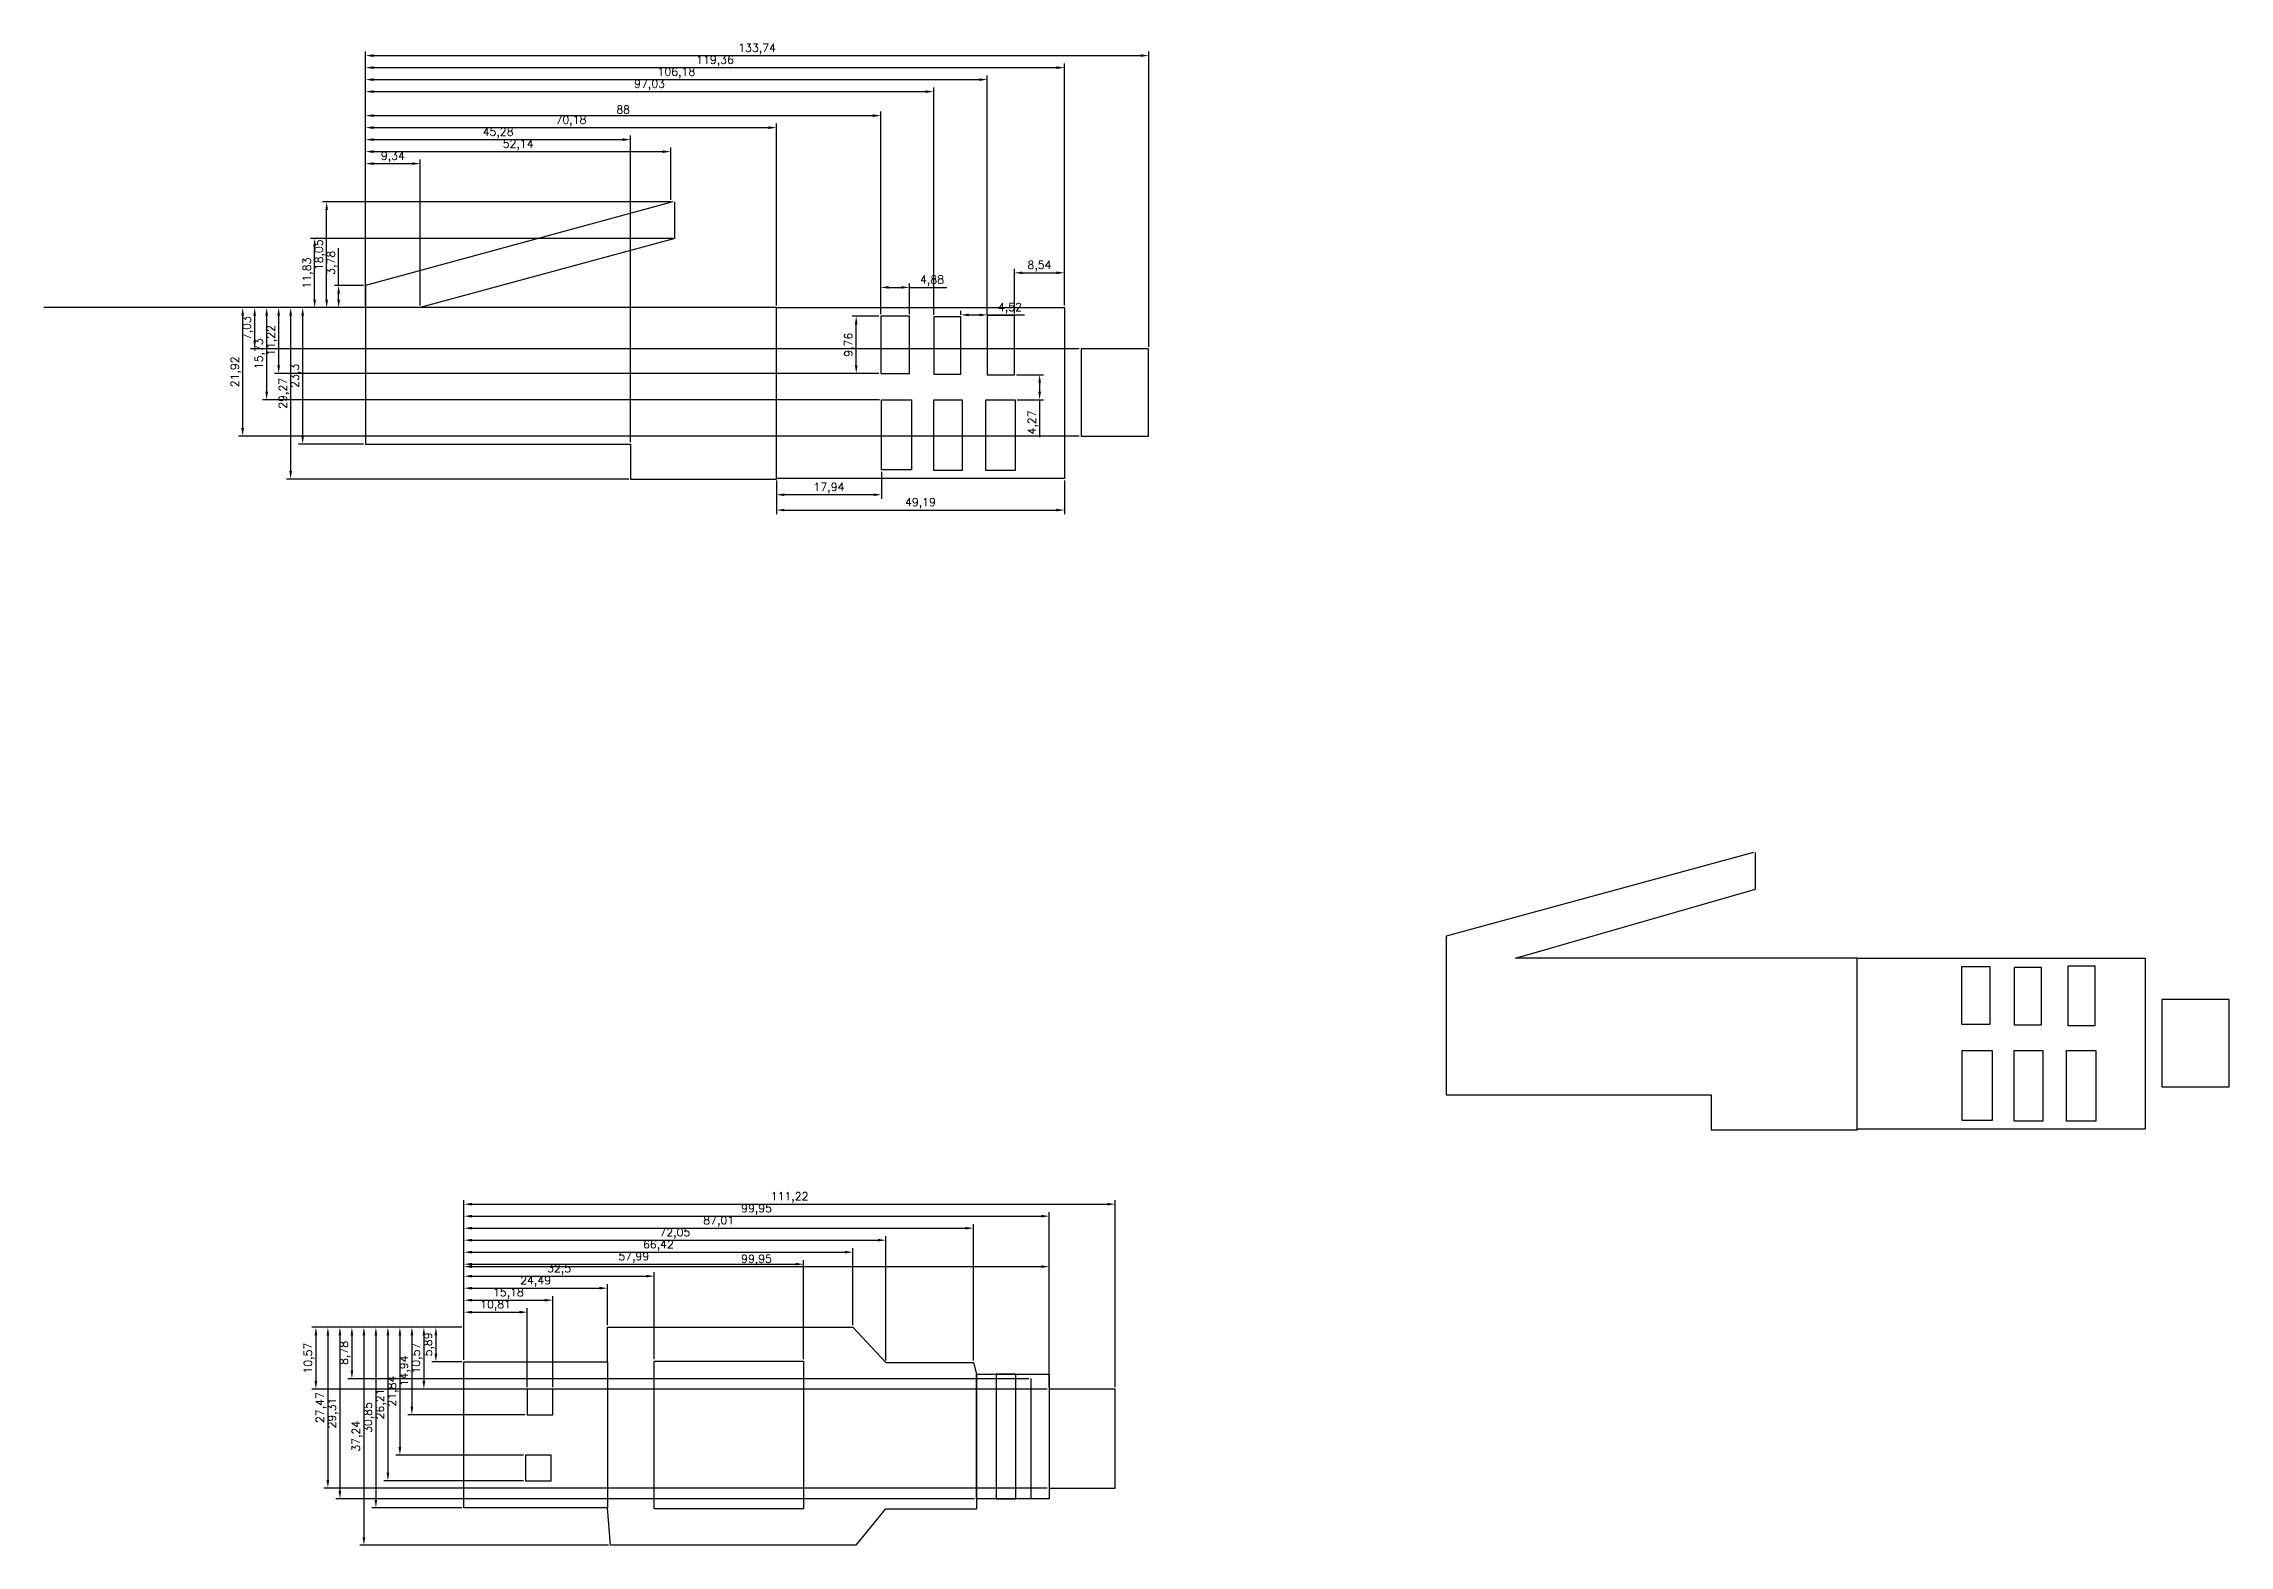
# Model space of a CAD drawing. Header units: millimetres. Extents: x -75 to 2023, y 0 to 1744.
# Drawn here: x 575 to 1258, y 1274 to 1744 of the extents above; entities that cross this region are included whole.
import ezdxf

# ---------------------------------------------------------------- set-up
doc = ezdxf.new("R2010")
doc.units = ezdxf.units.MM
doc.styles.get("Standard").update_dxf_attribs({"font": 'txt', "bigfont": 'gbcbig.shx'})
doc.dimstyles.new('ISO-25', dxfattribs={"dimtxt": 2.5, "dimasz": 2.5, "dimexe": 1.25, "dimexo": 0.625, "dimtad": 1, "dimlfac": 0.54648, "dimtxsty": 'Standard', "dimcen": 2.5, "dimadec": 0, "dimazin": 0, "dimtfac": 1, "dimtmove": 0, "dimatfit": 3, "dimfxl": 1, "dimarcsym": 0})

# ---------------------------------------------------------------- blocks, each defined once
blk = doc.blocks.new('*D208')
at = {"color": 0, "lineweight": -2}
for p, q in [((706.35, 1332.29), (706.35, 1362.63)), ((708.85, 1361.38), (886.75, 1361.38)), ((889.25, 1323.73), (889.25, 1362.63))]:
    blk.add_line(p, q, dxfattribs=at)
at = {"color": 0}
for points in [[(708.85, 1361.8), (708.85, 1360.96), (706.35, 1361.38)], [(886.75, 1361.8), (886.75, 1360.96), (889.25, 1361.38)]]:
    blk.add_solid(points, dxfattribs=at)
at = {"layer": 'Defpoints', "color": 0}
for p in [(889.25, 1361.38), (706.35, 1331.66), (889.25, 1323.11)]:
    blk.add_point(p, dxfattribs=at)
at = {"color": 0, "insert": (797.8, 1363.46), "char_height": 2.5, "attachment_point": 5}
blk.add_mtext('99,95', dxfattribs=at)
blk = doc.blocks.new('*D209')
at = {"color": 0, "lineweight": -2}
for p, q in [((706.35, 1343.07), (706.35, 1348.4)), ((708.85, 1347.15), (723.63, 1347.15)), ((726.13, 1323.73), (726.13, 1348.4))]:
    blk.add_line(p, q, dxfattribs=at)
at = {"color": 0}
for points in [[(708.85, 1347.57), (708.85, 1346.73), (706.35, 1347.15)], [(723.63, 1347.57), (723.63, 1346.73), (726.13, 1347.15)]]:
    blk.add_solid(points, dxfattribs=at)
at = {"layer": 'Defpoints', "color": 0}
for p in [(726.13, 1347.15), (706.35, 1342.45), (726.13, 1323.11)]:
    blk.add_point(p, dxfattribs=at)
at = {"color": 0, "insert": (716.24, 1349.23), "char_height": 2.5, "attachment_point": 5}
blk.add_mtext('10,81', dxfattribs=at)
blk = doc.blocks.new('*D210')
at = {"color": 0, "lineweight": -2}
for p, q in [((706.35, 1343.07), (706.35, 1352.15)), ((708.85, 1350.9), (731.63, 1350.9)), ((734.13, 1323.73), (734.13, 1352.15))]:
    blk.add_line(p, q, dxfattribs=at)
at = {"color": 0}
for points in [[(708.85, 1351.32), (708.85, 1350.48), (706.35, 1350.9)], [(731.63, 1351.32), (731.63, 1350.48), (734.13, 1350.9)]]:
    blk.add_solid(points, dxfattribs=at)
at = {"layer": 'Defpoints', "color": 0}
for p in [(734.13, 1350.9), (706.35, 1342.45), (734.13, 1323.11)]:
    blk.add_point(p, dxfattribs=at)
at = {"color": 0, "insert": (720.24, 1352.98), "char_height": 2.5, "attachment_point": 5}
blk.add_mtext('15,18', dxfattribs=at)
blk = doc.blocks.new('*D211')
at = {"color": 0, "lineweight": -2}
for p, q in [((706.35, 1343.07), (706.35, 1355.9)), ((708.85, 1354.65), (748.67, 1354.65)), ((751.17, 1343.07), (751.17, 1355.9))]:
    blk.add_line(p, q, dxfattribs=at)
at = {"color": 0}
for points in [[(708.85, 1355.07), (708.85, 1354.23), (706.35, 1354.65)], [(748.67, 1355.07), (748.67, 1354.23), (751.17, 1354.65)]]:
    blk.add_solid(points, dxfattribs=at)
at = {"layer": 'Defpoints', "color": 0}
for p in [(751.17, 1354.65), (706.35, 1342.45), (751.17, 1342.45)]:
    blk.add_point(p, dxfattribs=at)
at = {"color": 0, "insert": (728.76, 1356.73), "char_height": 2.5, "attachment_point": 5}
blk.add_mtext('24,49', dxfattribs=at)
blk = doc.blocks.new('*D212')
at = {"color": 0, "lineweight": -2}
for p, q in [((706.35, 1343.07), (706.35, 1359.65)), ((765.83, 1332.43), (765.83, 1359.65)), ((708.85, 1358.4), (763.33, 1358.4))]:
    blk.add_line(p, q, dxfattribs=at)
at = {"color": 0}
for points in [[(708.85, 1358.82), (708.85, 1357.98), (706.35, 1358.4)], [(763.33, 1358.82), (763.33, 1357.98), (765.83, 1358.4)]]:
    blk.add_solid(points, dxfattribs=at)
at = {"layer": 'Defpoints', "color": 0}
for p in [(765.83, 1358.4), (706.35, 1342.45), (765.83, 1331.8)]:
    blk.add_point(p, dxfattribs=at)
at = {"color": 0, "insert": (736.09, 1360.48), "char_height": 2.5, "attachment_point": 5}
blk.add_mtext('32,5', dxfattribs=at)
blk = doc.blocks.new('*D213')
at = {"color": 0, "lineweight": -2}
for p, q in [((706.35, 1343.07), (706.35, 1363.4)), ((708.85, 1362.15), (809.97, 1362.15)), ((812.47, 1332.43), (812.47, 1363.4))]:
    blk.add_line(p, q, dxfattribs=at)
at = {"color": 0}
for points in [[(708.85, 1362.57), (708.85, 1361.73), (706.35, 1362.15)], [(809.97, 1362.57), (809.97, 1361.73), (812.47, 1362.15)]]:
    blk.add_solid(points, dxfattribs=at)
at = {"layer": 'Defpoints', "color": 0}
for p in [(812.47, 1362.15), (706.35, 1342.45), (812.47, 1331.8)]:
    blk.add_point(p, dxfattribs=at)
at = {"color": 0, "insert": (759.41, 1364.23), "char_height": 2.5, "attachment_point": 5}
blk.add_mtext('57,99', dxfattribs=at)
blk = doc.blocks.new('*D214')
at = {"color": 0, "lineweight": -2}
for p, q in [((706.35, 1343.07), (706.35, 1367.15)), ((827.89, 1343.07), (827.89, 1367.15)), ((708.85, 1365.9), (825.39, 1365.9))]:
    blk.add_line(p, q, dxfattribs=at)
at = {"color": 0}
for points in [[(708.85, 1366.32), (708.85, 1365.48), (706.35, 1365.9)], [(825.39, 1366.32), (825.39, 1365.48), (827.89, 1365.9)]]:
    blk.add_solid(points, dxfattribs=at)
at = {"layer": 'Defpoints', "color": 0}
for p in [(827.89, 1365.9), (706.35, 1342.45), (827.89, 1342.45)]:
    blk.add_point(p, dxfattribs=at)
at = {"color": 0, "insert": (767.12, 1367.98), "char_height": 2.5, "attachment_point": 5}
blk.add_mtext('66,42', dxfattribs=at)
blk = doc.blocks.new('*D215')
at = {"color": 0, "lineweight": -2}
for p, q in [((706.35, 1343.07), (706.35, 1370.9)), ((708.85, 1369.65), (835.7, 1369.65)), ((838.2, 1332), (838.2, 1370.9))]:
    blk.add_line(p, q, dxfattribs=at)
at = {"color": 0}
for points in [[(708.85, 1370.07), (708.85, 1369.23), (706.35, 1369.65)], [(835.7, 1370.07), (835.7, 1369.23), (838.2, 1369.65)]]:
    blk.add_solid(points, dxfattribs=at)
at = {"layer": 'Defpoints', "color": 0}
for p in [(838.2, 1369.65), (706.35, 1342.45), (838.2, 1331.37)]:
    blk.add_point(p, dxfattribs=at)
at = {"color": 0, "insert": (772.28, 1371.73), "char_height": 2.5, "attachment_point": 5}
blk.add_mtext('72,05', dxfattribs=at)
blk = doc.blocks.new('*D216')
at = {"color": 0, "lineweight": -2}
for p, q in [((706.35, 1343.07), (706.35, 1374.65)), ((708.85, 1373.4), (863.06, 1373.4)), ((865.56, 1332), (865.56, 1374.65))]:
    blk.add_line(p, q, dxfattribs=at)
at = {"color": 0}
for points in [[(708.85, 1373.82), (708.85, 1372.98), (706.35, 1373.4)], [(863.06, 1373.82), (863.06, 1372.98), (865.56, 1373.4)]]:
    blk.add_solid(points, dxfattribs=at)
at = {"layer": 'Defpoints', "color": 0}
for p in [(865.56, 1373.4), (706.35, 1342.45), (865.56, 1331.37)]:
    blk.add_point(p, dxfattribs=at)
at = {"color": 0, "insert": (785.96, 1375.48), "char_height": 2.5, "attachment_point": 5}
blk.add_mtext('87,01', dxfattribs=at)
blk = doc.blocks.new('*D217')
at = {"color": 0, "lineweight": -2}
for p, q in [((706.35, 1343.07), (706.35, 1378.4)), ((708.85, 1377.15), (886.75, 1377.15)), ((889.25, 1328.37), (889.25, 1378.4))]:
    blk.add_line(p, q, dxfattribs=at)
at = {"color": 0}
for points in [[(708.85, 1377.57), (708.85, 1376.73), (706.35, 1377.15)], [(886.75, 1377.57), (886.75, 1376.73), (889.25, 1377.15)]]:
    blk.add_solid(points, dxfattribs=at)
at = {"layer": 'Defpoints', "color": 0}
for p in [(889.25, 1377.15), (706.35, 1342.45), (889.25, 1327.75)]:
    blk.add_point(p, dxfattribs=at)
at = {"color": 0, "insert": (797.8, 1379.23), "char_height": 2.5, "attachment_point": 5}
blk.add_mtext('99,95', dxfattribs=at)
blk = doc.blocks.new('*D218')
at = {"color": 0, "lineweight": -2}
for p, q in [((706.35, 1343.07), (706.35, 1382.15)), ((708.85, 1380.9), (907.38, 1380.9)), ((909.88, 1323.73), (909.88, 1382.15))]:
    blk.add_line(p, q, dxfattribs=at)
at = {"color": 0}
for points in [[(708.85, 1381.32), (708.85, 1380.48), (706.35, 1380.9)], [(907.38, 1381.32), (907.38, 1380.48), (909.88, 1380.9)]]:
    blk.add_solid(points, dxfattribs=at)
at = {"layer": 'Defpoints', "color": 0}
for p in [(909.88, 1380.9), (706.35, 1342.45), (909.88, 1323.11)]:
    blk.add_point(p, dxfattribs=at)
at = {"color": 0, "insert": (808.11, 1382.98), "char_height": 2.5, "attachment_point": 5}
blk.add_mtext('111,22', dxfattribs=at)
blk = doc.blocks.new('*D219')
at = {"color": 0, "lineweight": -2}
for p, q in [((705.73, 1342.45), (696.34, 1342.45)), ((697.59, 1339.95), (697.59, 1334.16)), ((705.73, 1331.66), (696.34, 1331.66))]:
    blk.add_line(p, q, dxfattribs=at)
at = {"color": 0}
for points in [[(697.17, 1339.95), (698, 1339.95), (697.59, 1342.45)], [(697.17, 1334.16), (698, 1334.16), (697.59, 1331.66)]]:
    blk.add_solid(points, dxfattribs=at)
at = {"layer": 'Defpoints', "color": 0}
for p in [(706.35, 1342.45), (697.59, 1331.66), (706.35, 1331.66)]:
    blk.add_point(p, dxfattribs=at)
at = {"color": 0, "insert": (695.5, 1337.06), "char_height": 2.5, "attachment_point": 5, "rotation": 90}
blk.add_mtext('5,89', dxfattribs=at)
blk = doc.blocks.new('*D220')
at = {"color": 0, "lineweight": -2}
for p, q in [((705.73, 1342.45), (692.59, 1342.45)), ((693.84, 1339.95), (693.84, 1325.61)), ((725.5, 1323.11), (692.59, 1323.11))]:
    blk.add_line(p, q, dxfattribs=at)
at = {"color": 0}
for points in [[(693.42, 1339.95), (694.25, 1339.95), (693.84, 1342.45)], [(693.42, 1325.61), (694.25, 1325.61), (693.84, 1323.11)]]:
    blk.add_solid(points, dxfattribs=at)
at = {"layer": 'Defpoints', "color": 0}
for p in [(706.35, 1342.45), (693.84, 1323.11), (726.13, 1323.11)]:
    blk.add_point(p, dxfattribs=at)
at = {"color": 0, "insert": (691.75, 1332.78), "char_height": 2.5, "attachment_point": 5, "rotation": 90}
blk.add_mtext('10,57', dxfattribs=at)
blk = doc.blocks.new('*D221')
at = {"color": 0, "lineweight": -2}
for p, q in [((705.73, 1342.45), (688.84, 1342.45)), ((690.09, 1339.95), (690.09, 1317.61)), ((725.5, 1315.11), (688.84, 1315.11))]:
    blk.add_line(p, q, dxfattribs=at)
at = {"color": 0}
for points in [[(689.67, 1339.95), (690.5, 1339.95), (690.09, 1342.45)], [(689.67, 1317.61), (690.5, 1317.61), (690.09, 1315.11)]]:
    blk.add_solid(points, dxfattribs=at)
at = {"layer": 'Defpoints', "color": 0}
for p in [(706.35, 1342.45), (690.09, 1315.11), (726.13, 1315.11)]:
    blk.add_point(p, dxfattribs=at)
at = {"color": 0, "insert": (688, 1328.78), "char_height": 2.5, "attachment_point": 5, "rotation": 90}
blk.add_mtext('14,94', dxfattribs=at)
blk = doc.blocks.new('*D222')
at = {"color": 0, "lineweight": -2}
for p, q in [((705.73, 1342.45), (685.09, 1342.45)), ((686.34, 1339.95), (686.34, 1304.99)), ((725.01, 1302.49), (685.09, 1302.49))]:
    blk.add_line(p, q, dxfattribs=at)
at = {"color": 0}
for points in [[(685.92, 1339.95), (686.75, 1339.95), (686.34, 1342.45)], [(685.92, 1304.99), (686.75, 1304.99), (686.34, 1302.49)]]:
    blk.add_solid(points, dxfattribs=at)
at = {"layer": 'Defpoints', "color": 0}
for p in [(706.35, 1342.45), (686.34, 1302.49), (725.64, 1302.49)]:
    blk.add_point(p, dxfattribs=at)
at = {"color": 0, "insert": (684.25, 1322.47), "char_height": 2.5, "attachment_point": 5, "rotation": 90}
blk.add_mtext('21,84', dxfattribs=at)
blk = doc.blocks.new('*D223')
at = {"color": 0, "lineweight": -2}
for p, q in [((705.73, 1342.45), (681.34, 1342.45)), ((682.59, 1339.95), (682.59, 1296.99)), ((725.01, 1294.49), (681.34, 1294.49))]:
    blk.add_line(p, q, dxfattribs=at)
at = {"color": 0}
for points in [[(682.17, 1339.95), (683, 1339.95), (682.59, 1342.45)], [(682.17, 1296.99), (683, 1296.99), (682.59, 1294.49)]]:
    blk.add_solid(points, dxfattribs=at)
at = {"layer": 'Defpoints', "color": 0}
for p in [(706.35, 1342.45), (682.59, 1294.49), (725.64, 1294.49)]:
    blk.add_point(p, dxfattribs=at)
at = {"color": 0, "insert": (680.5, 1318.47), "char_height": 2.5, "attachment_point": 5, "rotation": 90}
blk.add_mtext('26,21', dxfattribs=at)
blk = doc.blocks.new('*D224')
at = {"color": 0, "lineweight": -2}
for p, q in [((705.73, 1342.45), (677.59, 1342.45)), ((678.84, 1339.95), (678.84, 1288.5)), ((705.73, 1286), (677.59, 1286))]:
    blk.add_line(p, q, dxfattribs=at)
at = {"color": 0}
for points in [[(678.42, 1339.95), (679.25, 1339.95), (678.84, 1342.45)], [(678.42, 1288.5), (679.25, 1288.5), (678.84, 1286)]]:
    blk.add_solid(points, dxfattribs=at)
at = {"layer": 'Defpoints', "color": 0}
for p in [(706.35, 1342.45), (678.84, 1286), (706.35, 1286)]:
    blk.add_point(p, dxfattribs=at)
at = {"color": 0, "insert": (676.75, 1314.22), "char_height": 2.5, "attachment_point": 5, "rotation": 90}
blk.add_mtext('30,85', dxfattribs=at)
blk = doc.blocks.new('*D225')
at = {"color": 0, "lineweight": -2}
for p, q in [((705.73, 1342.45), (673.84, 1342.45)), ((675.09, 1339.95), (675.09, 1276.8)), ((751.53, 1274.3), (673.84, 1274.3))]:
    blk.add_line(p, q, dxfattribs=at)
at = {"color": 0}
for points in [[(674.67, 1339.95), (675.5, 1339.95), (675.09, 1342.45)], [(674.67, 1276.8), (675.5, 1276.8), (675.09, 1274.3)]]:
    blk.add_solid(points, dxfattribs=at)
at = {"layer": 'Defpoints', "color": 0}
for p in [(706.35, 1342.45), (675.09, 1274.3), (752.16, 1274.3)]:
    blk.add_point(p, dxfattribs=at)
at = {"color": 0, "insert": (673, 1308.37), "char_height": 2.5, "attachment_point": 5, "rotation": 90}
blk.add_mtext('37,24', dxfattribs=at)
blk = doc.blocks.new('*D226')
at = {"color": 0, "lineweight": -2}
for p, q in [((705.73, 1342.45), (670.09, 1342.45)), ((671.34, 1339.95), (671.34, 1328.87)), ((882.89, 1326.37), (670.09, 1326.37))]:
    blk.add_line(p, q, dxfattribs=at)
at = {"color": 0}
for points in [[(670.92, 1339.95), (671.75, 1339.95), (671.34, 1342.45)], [(670.92, 1328.87), (671.75, 1328.87), (671.34, 1326.37)]]:
    blk.add_solid(points, dxfattribs=at)
at = {"layer": 'Defpoints', "color": 0}
for p in [(706.35, 1342.45), (671.34, 1326.37), (883.52, 1326.37)]:
    blk.add_point(p, dxfattribs=at)
at = {"color": 0, "insert": (669.25, 1334.41), "char_height": 2.5, "attachment_point": 5, "rotation": 90}
blk.add_mtext('8,78', dxfattribs=at)
blk = doc.blocks.new('*D227')
at = {"color": 0, "lineweight": -2}
for p, q in [((705.73, 1342.45), (666.34, 1342.45)), ((667.59, 1339.95), (667.59, 1291.31)), ((865.89, 1288.81), (666.34, 1288.81))]:
    blk.add_line(p, q, dxfattribs=at)
at = {"color": 0}
for points in [[(667.17, 1339.95), (668, 1339.95), (667.59, 1342.45)], [(667.17, 1291.31), (668, 1291.31), (667.59, 1288.81)]]:
    blk.add_solid(points, dxfattribs=at)
at = {"layer": 'Defpoints', "color": 0}
for p in [(706.35, 1342.45), (667.59, 1288.81), (866.52, 1288.81)]:
    blk.add_point(p, dxfattribs=at)
at = {"color": 0, "insert": (665.5, 1315.63), "char_height": 2.5, "attachment_point": 5, "rotation": 90}
blk.add_mtext('29,31', dxfattribs=at)
blk = doc.blocks.new('*D228')
at = {"color": 0, "lineweight": -2}
for p, q in [((705.73, 1342.45), (662.59, 1342.45)), ((663.84, 1339.95), (663.84, 1294.69)), ((888.62, 1292.19), (662.59, 1292.19))]:
    blk.add_line(p, q, dxfattribs=at)
at = {"color": 0}
for points in [[(663.42, 1339.95), (664.25, 1339.95), (663.84, 1342.45)], [(663.42, 1294.69), (664.25, 1294.69), (663.84, 1292.19)]]:
    blk.add_solid(points, dxfattribs=at)
at = {"layer": 'Defpoints', "color": 0}
for p in [(706.35, 1342.45), (663.84, 1292.19), (889.25, 1292.19)]:
    blk.add_point(p, dxfattribs=at)
at = {"color": 0, "insert": (661.75, 1317.32), "char_height": 2.5, "attachment_point": 5, "rotation": 90}
blk.add_mtext('27,47', dxfattribs=at)
blk = doc.blocks.new('*D229')
at = {"color": 0, "lineweight": -2}
for p, q in [((705.73, 1342.45), (658.84, 1342.45)), ((660.09, 1339.95), (660.09, 1325.61)), ((888.62, 1323.11), (658.84, 1323.11))]:
    blk.add_line(p, q, dxfattribs=at)
at = {"color": 0}
for points in [[(659.67, 1339.95), (660.5, 1339.95), (660.09, 1342.45)], [(659.67, 1325.61), (660.5, 1325.61), (660.09, 1323.11)]]:
    blk.add_solid(points, dxfattribs=at)
at = {"layer": 'Defpoints', "color": 0}
for p in [(706.35, 1342.45), (660.09, 1323.11), (889.25, 1323.11)]:
    blk.add_point(p, dxfattribs=at)
at = {"color": 0, "insert": (658, 1332.78), "char_height": 2.5, "attachment_point": 5, "rotation": 90}
blk.add_mtext('10,57', dxfattribs=at)
blk = doc.blocks.new('*D230')
at = {"color": 0, "lineweight": -2}
for p, q in [((667.2, 1667.99), (667.2, 1679.66)), ((674.97, 1667.99), (665.95, 1667.99)), ((674.97, 1661.07), (665.95, 1661.07)), ((667.2, 1663.57), (667.2, 1665.49))]:
    blk.add_line(p, q, dxfattribs=at)
at = {"color": 0}
for points in [[(666.79, 1665.49), (667.62, 1665.49), (667.2, 1667.99)], [(666.79, 1663.57), (667.62, 1663.57), (667.2, 1661.07)]]:
    blk.add_solid(points, dxfattribs=at)
at = {"layer": 'Defpoints', "color": 0}
for p in [(667.2, 1667.99), (675.6, 1667.99), (675.6, 1661.07)]:
    blk.add_point(p, dxfattribs=at)
at = {"color": 0, "insert": (665.12, 1675.07), "char_height": 2.5, "attachment_point": 5, "rotation": 90}
blk.add_mtext('3,78', dxfattribs=at)
blk = doc.blocks.new('*D231')
at = {"color": 0, "lineweight": -2}
for p, q in [((771, 1694.1), (662.2, 1694.1)), ((663.45, 1663.57), (663.45, 1691.6)), ((674.97, 1661.07), (662.2, 1661.07))]:
    blk.add_line(p, q, dxfattribs=at)
at = {"color": 0}
for points in [[(663.04, 1691.6), (663.87, 1691.6), (663.45, 1694.1)], [(663.04, 1663.57), (663.87, 1663.57), (663.45, 1661.07)]]:
    blk.add_solid(points, dxfattribs=at)
at = {"layer": 'Defpoints', "color": 0}
for p in [(663.45, 1694.1), (771.63, 1694.1), (675.6, 1661.07)]:
    blk.add_point(p, dxfattribs=at)
at = {"color": 0, "insert": (661.37, 1677.59), "char_height": 2.5, "attachment_point": 5, "rotation": 90}
blk.add_mtext('18,05', dxfattribs=at)
blk = doc.blocks.new('*D232')
at = {"color": 0, "lineweight": -2}
for p, q in [((771.67, 1682.72), (658.45, 1682.72)), ((659.7, 1663.57), (659.7, 1680.22)), ((674.97, 1661.07), (658.45, 1661.07))]:
    blk.add_line(p, q, dxfattribs=at)
at = {"color": 0}
for points in [[(659.29, 1680.22), (660.12, 1680.22), (659.7, 1682.72)], [(659.29, 1663.57), (660.12, 1663.57), (659.7, 1661.07)]]:
    blk.add_solid(points, dxfattribs=at)
at = {"layer": 'Defpoints', "color": 0}
for p in [(659.7, 1682.72), (772.3, 1682.72), (675.6, 1661.07)]:
    blk.add_point(p, dxfattribs=at)
at = {"color": 0, "insert": (657.62, 1671.89), "char_height": 2.5, "attachment_point": 5, "rotation": 90}
blk.add_mtext('11,83', dxfattribs=at)
blk = doc.blocks.new('*D233')
at = {"color": 0, "lineweight": -2}
for p, q in [((674.97, 1661.07), (654.7, 1661.07)), ((655.95, 1658.57), (655.95, 1620.94)), ((674.97, 1618.44), (654.7, 1618.44))]:
    blk.add_line(p, q, dxfattribs=at)
at = {"color": 0}
for points in [[(655.54, 1658.57), (656.37, 1658.57), (655.95, 1661.07)], [(655.54, 1620.94), (656.37, 1620.94), (655.95, 1618.44)]]:
    blk.add_solid(points, dxfattribs=at)
at = {"layer": 'Defpoints', "color": 0}
for p in [(675.6, 1661.07), (655.95, 1618.44), (675.6, 1618.44)]:
    blk.add_point(p, dxfattribs=at)
at = {"color": 0, "insert": (653.87, 1639.76), "char_height": 2.5, "attachment_point": 5, "rotation": 90}
blk.add_mtext('23,3', dxfattribs=at)
blk = doc.blocks.new('*D234')
at = {"color": 0, "lineweight": -2}
for p, q in [((674.97, 1661.07), (650.95, 1661.07)), ((652.2, 1658.57), (652.2, 1610)), ((757.83, 1607.5), (650.95, 1607.5))]:
    blk.add_line(p, q, dxfattribs=at)
at = {"color": 0}
for points in [[(651.79, 1658.57), (652.62, 1658.57), (652.2, 1661.07)], [(651.79, 1610), (652.62, 1610), (652.2, 1607.5)]]:
    blk.add_solid(points, dxfattribs=at)
at = {"layer": 'Defpoints', "color": 0}
for p in [(675.6, 1661.07), (652.2, 1607.5), (758.45, 1607.5)]:
    blk.add_point(p, dxfattribs=at)
at = {"color": 0, "insert": (650.12, 1634.29), "char_height": 2.5, "attachment_point": 5, "rotation": 90}
blk.add_mtext('29,27', dxfattribs=at)
blk = doc.blocks.new('*D235')
at = {"color": 0, "lineweight": -2}
for p, q in [((674.97, 1661.07), (647.2, 1661.07)), ((648.45, 1658.57), (648.45, 1643.04)), ((835.99, 1640.54), (647.2, 1640.54))]:
    blk.add_line(p, q, dxfattribs=at)
at = {"color": 0}
for points in [[(648.04, 1658.57), (648.87, 1658.57), (648.45, 1661.07)], [(648.04, 1643.04), (648.87, 1643.04), (648.45, 1640.54)]]:
    blk.add_solid(points, dxfattribs=at)
at = {"layer": 'Defpoints', "color": 0}
for p in [(675.6, 1661.07), (648.45, 1640.54), (836.62, 1640.54)]:
    blk.add_point(p, dxfattribs=at)
at = {"color": 0, "insert": (646.37, 1650.8), "char_height": 2.5, "attachment_point": 5, "rotation": 90}
blk.add_mtext('11,22', dxfattribs=at)
blk = doc.blocks.new('*D236')
at = {"color": 0, "lineweight": -2}
for p, q in [((674.97, 1661.07), (643.45, 1661.07)), ((644.7, 1658.57), (644.7, 1634.78)), ((836.22, 1632.28), (643.45, 1632.28))]:
    blk.add_line(p, q, dxfattribs=at)
at = {"color": 0}
for points in [[(644.29, 1658.57), (645.12, 1658.57), (644.7, 1661.07)], [(644.29, 1634.78), (645.12, 1634.78), (644.7, 1632.28)]]:
    blk.add_solid(points, dxfattribs=at)
at = {"layer": 'Defpoints', "color": 0}
for p in [(675.6, 1661.07), (644.7, 1632.28), (836.84, 1632.28)]:
    blk.add_point(p, dxfattribs=at)
at = {"color": 0, "insert": (642.62, 1646.67), "char_height": 2.5, "attachment_point": 5, "rotation": 90}
blk.add_mtext('15,73', dxfattribs=at)
blk = doc.blocks.new('*D237')
at = {"color": 0, "lineweight": -2}
for p, q in [((674.97, 1661.07), (639.7, 1661.07)), ((640.95, 1658.57), (640.95, 1650.71)), ((898.61, 1648.21), (639.7, 1648.21))]:
    blk.add_line(p, q, dxfattribs=at)
at = {"color": 0}
for points in [[(640.54, 1658.57), (641.37, 1658.57), (640.95, 1661.07)], [(640.54, 1650.71), (641.37, 1650.71), (640.95, 1648.21)]]:
    blk.add_solid(points, dxfattribs=at)
at = {"layer": 'Defpoints', "color": 0}
for p in [(675.6, 1661.07), (640.95, 1648.21), (899.24, 1648.21)]:
    blk.add_point(p, dxfattribs=at)
at = {"color": 0, "insert": (638.87, 1654.64), "char_height": 2.5, "attachment_point": 5, "rotation": 90}
blk.add_mtext('7,03', dxfattribs=at)
blk = doc.blocks.new('*D238')
at = {"color": 0, "lineweight": -2}
for p, q in [((674.97, 1661.07), (635.95, 1661.07)), ((637.2, 1658.57), (637.2, 1623.45)), ((898.61, 1620.95), (635.95, 1620.95))]:
    blk.add_line(p, q, dxfattribs=at)
at = {"color": 0}
for points in [[(636.79, 1658.57), (637.62, 1658.57), (637.2, 1661.07)], [(636.79, 1623.45), (637.62, 1623.45), (637.2, 1620.95)]]:
    blk.add_solid(points, dxfattribs=at)
at = {"layer": 'Defpoints', "color": 0}
for p in [(675.6, 1661.07), (637.2, 1620.95), (899.24, 1620.95)]:
    blk.add_point(p, dxfattribs=at)
at = {"color": 0, "insert": (635.12, 1641.01), "char_height": 2.5, "attachment_point": 5, "rotation": 90}
blk.add_mtext('21,92', dxfattribs=at)
blk = doc.blocks.new('*D239')
at = {"color": 0, "lineweight": -2}
for p, q in [((675.6, 1661.69), (675.6, 1707.33)), ((678.1, 1706.08), (690.18, 1706.08)), ((692.68, 1661.69), (692.68, 1707.33))]:
    blk.add_line(p, q, dxfattribs=at)
at = {"color": 0}
for points in [[(678.1, 1706.49), (678.1, 1705.66), (675.6, 1706.08)], [(690.18, 1706.49), (690.18, 1705.66), (692.68, 1706.08)]]:
    blk.add_solid(points, dxfattribs=at)
at = {"layer": 'Defpoints', "color": 0}
for p in [(692.68, 1706.08), (675.6, 1661.07), (692.68, 1661.07)]:
    blk.add_point(p, dxfattribs=at)
at = {"color": 0, "insert": (684.14, 1708.16), "char_height": 2.5, "attachment_point": 5}
blk.add_mtext('9,34', dxfattribs=at)
blk = doc.blocks.new('*D240')
at = {"color": 0, "lineweight": -2}
for p, q in [((675.6, 1661.69), (675.6, 1711.08)), ((678.1, 1709.83), (768.5, 1709.83)), ((771, 1694.73), (771, 1711.08))]:
    blk.add_line(p, q, dxfattribs=at)
at = {"color": 0}
for points in [[(678.1, 1710.24), (678.1, 1709.41), (675.6, 1709.83)], [(768.5, 1710.24), (768.5, 1709.41), (771, 1709.83)]]:
    blk.add_solid(points, dxfattribs=at)
at = {"layer": 'Defpoints', "color": 0}
for p in [(771, 1709.83), (771, 1694.1), (675.6, 1661.07)]:
    blk.add_point(p, dxfattribs=at)
at = {"color": 0, "insert": (723.3, 1711.91), "char_height": 2.5, "attachment_point": 5}
blk.add_mtext('52,14', dxfattribs=at)
blk = doc.blocks.new('*D241')
at = {"color": 0, "lineweight": -2}
for p, q in [((675.6, 1661.69), (675.6, 1714.83)), ((758.45, 1619.07), (758.45, 1714.83)), ((678.1, 1713.58), (755.95, 1713.58))]:
    blk.add_line(p, q, dxfattribs=at)
at = {"color": 0}
for points in [[(678.1, 1713.99), (678.1, 1713.16), (675.6, 1713.58)], [(755.95, 1713.99), (755.95, 1713.16), (758.45, 1713.58)]]:
    blk.add_solid(points, dxfattribs=at)
at = {"layer": 'Defpoints', "color": 0}
for p in [(758.45, 1713.58), (675.6, 1661.07), (758.45, 1618.44)]:
    blk.add_point(p, dxfattribs=at)
at = {"color": 0, "insert": (717.02, 1715.66), "char_height": 2.5, "attachment_point": 5}
blk.add_mtext('45,28', dxfattribs=at)
blk = doc.blocks.new('*D242')
at = {"color": 0, "lineweight": -2}
for p, q in [((675.6, 1661.69), (675.6, 1718.58)), ((678.1, 1717.33), (801.51, 1717.33)), ((804.01, 1661.69), (804.01, 1718.58))]:
    blk.add_line(p, q, dxfattribs=at)
at = {"color": 0}
for points in [[(678.1, 1717.74), (678.1, 1716.91), (675.6, 1717.33)], [(801.51, 1717.74), (801.51, 1716.91), (804.01, 1717.33)]]:
    blk.add_solid(points, dxfattribs=at)
at = {"layer": 'Defpoints', "color": 0}
for p in [(804.01, 1717.33), (675.6, 1661.07), (804.01, 1661.07)]:
    blk.add_point(p, dxfattribs=at)
at = {"color": 0, "insert": (739.8, 1719.41), "char_height": 2.5, "attachment_point": 5}
blk.add_mtext('70,18', dxfattribs=at)
blk = doc.blocks.new('*D243')
at = {"color": 0, "lineweight": -2}
for p, q in [((675.6, 1661.69), (675.6, 1722.33)), ((836.62, 1659.02), (836.62, 1722.33)), ((678.1, 1721.08), (834.12, 1721.08))]:
    blk.add_line(p, q, dxfattribs=at)
at = {"color": 0}
for points in [[(678.1, 1721.49), (678.1, 1720.66), (675.6, 1721.08)], [(834.12, 1721.49), (834.12, 1720.66), (836.62, 1721.08)]]:
    blk.add_solid(points, dxfattribs=at)
at = {"layer": 'Defpoints', "color": 0}
for p in [(836.62, 1721.08), (675.6, 1661.07), (836.62, 1658.39)]:
    blk.add_point(p, dxfattribs=at)
at = {"color": 0, "insert": (756.11, 1722.95), "char_height": 2.5, "attachment_point": 5}
blk.add_mtext('88', dxfattribs=at)
blk = doc.blocks.new('*D245')
at = {"color": 0, "lineweight": -2}
for p, q in [((675.6, 1661.69), (675.6, 1729.83)), ((678.1, 1728.58), (850.65, 1728.58)), ((853.15, 1658.79), (853.15, 1729.83))]:
    blk.add_line(p, q, dxfattribs=at)
at = {"color": 0}
for points in [[(678.1, 1728.99), (678.1, 1728.16), (675.6, 1728.58)], [(850.65, 1728.99), (850.65, 1728.16), (853.15, 1728.58)]]:
    blk.add_solid(points, dxfattribs=at)
at = {"layer": 'Defpoints', "color": 0}
for p in [(853.15, 1728.58), (675.6, 1661.07), (853.15, 1658.17)]:
    blk.add_point(p, dxfattribs=at)
at = {"color": 0, "insert": (764.37, 1730.66), "char_height": 2.5, "attachment_point": 5}
blk.add_mtext('97,03', dxfattribs=at)
blk = doc.blocks.new('*D246')
at = {"color": 0, "lineweight": -2}
for p, q in [((675.6, 1661.69), (675.6, 1733.58)), ((678.1, 1732.33), (867.4, 1732.33)), ((869.9, 1658.79), (869.9, 1733.58))]:
    blk.add_line(p, q, dxfattribs=at)
at = {"color": 0}
for points in [[(678.1, 1732.74), (678.1, 1731.91), (675.6, 1732.33)], [(867.4, 1732.74), (867.4, 1731.91), (869.9, 1732.33)]]:
    blk.add_solid(points, dxfattribs=at)
at = {"layer": 'Defpoints', "color": 0}
for p in [(869.9, 1732.33), (675.6, 1661.07), (869.9, 1658.17)]:
    blk.add_point(p, dxfattribs=at)
at = {"color": 0, "insert": (772.75, 1734.41), "char_height": 2.5, "attachment_point": 5}
blk.add_mtext('106,18', dxfattribs=at)
blk = doc.blocks.new('*D247')
at = {"color": 0, "lineweight": -2}
for p, q in [((675.6, 1661.69), (675.6, 1737.33)), ((678.1, 1736.08), (891.52, 1736.08)), ((894.02, 1661.69), (894.02, 1737.33))]:
    blk.add_line(p, q, dxfattribs=at)
at = {"color": 0}
for points in [[(678.1, 1736.49), (678.1, 1735.66), (675.6, 1736.08)], [(891.52, 1736.49), (891.52, 1735.66), (894.02, 1736.08)]]:
    blk.add_solid(points, dxfattribs=at)
at = {"layer": 'Defpoints', "color": 0}
for p in [(894.02, 1736.08), (675.6, 1661.07), (894.02, 1661.07)]:
    blk.add_point(p, dxfattribs=at)
at = {"color": 0, "insert": (784.81, 1738.16), "char_height": 2.5, "attachment_point": 5}
blk.add_mtext('119,36', dxfattribs=at)
blk = doc.blocks.new('*D248')
at = {"color": 0, "lineweight": -2}
for p, q in [((675.6, 1661.69), (675.6, 1741.08)), ((678.1, 1739.83), (917.83, 1739.83)), ((920.33, 1648.83), (920.33, 1741.08))]:
    blk.add_line(p, q, dxfattribs=at)
at = {"color": 0}
for points in [[(678.1, 1740.24), (678.1, 1739.41), (675.6, 1739.83)], [(917.83, 1740.24), (917.83, 1739.41), (920.33, 1739.83)]]:
    blk.add_solid(points, dxfattribs=at)
at = {"layer": 'Defpoints', "color": 0}
for p in [(920.33, 1739.83), (675.6, 1661.07), (920.33, 1648.21)]:
    blk.add_point(p, dxfattribs=at)
at = {"color": 0, "insert": (797.96, 1741.91), "char_height": 2.5, "attachment_point": 5}
blk.add_mtext('133,74', dxfattribs=at)
blk = doc.blocks.new('*D249')
at = {"color": 0, "lineweight": -2}
for p, q in [((836.62, 1659.02), (836.62, 1668.65)), ((839.12, 1667.4), (843.05, 1667.4)), ((845.55, 1659.02), (845.55, 1668.65)), ((845.55, 1667.4), (857.22, 1667.4))]:
    blk.add_line(p, q, dxfattribs=at)
at = {"color": 0}
for points in [[(839.12, 1667.82), (839.12, 1666.98), (836.62, 1667.4)], [(843.05, 1667.82), (843.05, 1666.98), (845.55, 1667.4)]]:
    blk.add_solid(points, dxfattribs=at)
at = {"layer": 'Defpoints', "color": 0}
for p in [(845.55, 1667.4), (836.62, 1658.39), (845.55, 1658.39)]:
    blk.add_point(p, dxfattribs=at)
at = {"color": 0, "insert": (852.64, 1669.48), "char_height": 2.5, "attachment_point": 5}
blk.add_mtext('4,88', dxfattribs=at)
blk = doc.blocks.new('*D250')
at = {"color": 0, "lineweight": -2}
for p, q in [((835.99, 1658.39), (827.68, 1658.39)), ((828.93, 1643.04), (828.93, 1655.89)), ((835.99, 1640.54), (827.68, 1640.54))]:
    blk.add_line(p, q, dxfattribs=at)
at = {"color": 0}
for points in [[(828.52, 1655.89), (829.35, 1655.89), (828.93, 1658.39)], [(828.52, 1643.04), (829.35, 1643.04), (828.93, 1640.54)]]:
    blk.add_solid(points, dxfattribs=at)
at = {"layer": 'Defpoints', "color": 0}
for p in [(828.93, 1658.39), (836.62, 1658.39), (836.62, 1640.54)]:
    blk.add_point(p, dxfattribs=at)
at = {"color": 0, "insert": (826.85, 1649.46), "char_height": 2.5, "attachment_point": 5, "rotation": 90}
blk.add_mtext('9,76', dxfattribs=at)
blk = doc.blocks.new('*D251')
at = {"color": 0, "lineweight": -2}
for p, q in [((878.38, 1659.24), (878.38, 1673.2)), ((880.88, 1671.95), (891.52, 1671.95)), ((894.02, 1661.69), (894.02, 1673.2))]:
    blk.add_line(p, q, dxfattribs=at)
at = {"color": 0}
for points in [[(880.88, 1672.37), (880.88, 1671.54), (878.38, 1671.95)], [(891.52, 1672.37), (891.52, 1671.54), (894.02, 1671.95)]]:
    blk.add_solid(points, dxfattribs=at)
at = {"layer": 'Defpoints', "color": 0}
for p in [(894.02, 1671.95), (894.02, 1661.07), (878.38, 1658.61)]:
    blk.add_point(p, dxfattribs=at)
at = {"color": 0, "insert": (886.2, 1674.04), "char_height": 2.5, "attachment_point": 5}
blk.add_mtext('8,54', dxfattribs=at)
blk = doc.blocks.new('*D252')
at = {"color": 0, "lineweight": -2}
for p, q in [((861.63, 1658.79), (861.63, 1660.04)), ((869.9, 1658.79), (869.9, 1660.04)), ((864.13, 1658.79), (867.4, 1658.79)), ((869.9, 1658.79), (881.56, 1658.79))]:
    blk.add_line(p, q, dxfattribs=at)
at = {"color": 0}
for points in [[(864.13, 1659.21), (864.13, 1658.38), (861.63, 1658.79)], [(867.4, 1659.21), (867.4, 1658.38), (869.9, 1658.79)]]:
    blk.add_solid(points, dxfattribs=at)
at = {"layer": 'Defpoints', "color": 0}
for p in [(861.63, 1658.17), (869.9, 1658.79), (869.9, 1658.17)]:
    blk.add_point(p, dxfattribs=at)
at = {"color": 0, "insert": (876.98, 1660.88), "char_height": 2.5, "attachment_point": 5}
blk.add_mtext('4,52', dxfattribs=at)
blk = doc.blocks.new('*D253')
at = {"color": 0, "lineweight": -2}
for p, q in [((804.01, 1607.1), (804.01, 1596.56)), ((894.02, 1607.1), (894.02, 1596.56)), ((806.51, 1597.81), (891.52, 1597.81))]:
    blk.add_line(p, q, dxfattribs=at)
at = {"color": 0}
for points in [[(806.51, 1598.23), (806.51, 1597.4), (804.01, 1597.81)], [(891.52, 1598.23), (891.52, 1597.4), (894.02, 1597.81)]]:
    blk.add_solid(points, dxfattribs=at)
at = {"layer": 'Defpoints', "color": 0}
for p in [(804.01, 1607.73), (894.02, 1607.73), (894.02, 1597.81)]:
    blk.add_point(p, dxfattribs=at)
at = {"color": 0, "insert": (849.01, 1599.9), "char_height": 2.5, "attachment_point": 5}
blk.add_mtext('49,19', dxfattribs=at)
blk = doc.blocks.new('*D254')
at = {"color": 0, "lineweight": -2}
for p, q in [((804.01, 1606.48), (804.01, 1601.35)), ((836.84, 1609.78), (836.84, 1601.35)), ((834.34, 1602.6), (806.51, 1602.6))]:
    blk.add_line(p, q, dxfattribs=at)
at = {"color": 0}
for points in [[(806.51, 1603.02), (806.51, 1602.18), (804.01, 1602.6)], [(834.34, 1603.02), (834.34, 1602.18), (836.84, 1602.6)]]:
    blk.add_solid(points, dxfattribs=at)
at = {"layer": 'Defpoints', "color": 0}
for p in [(804.01, 1607.1), (836.84, 1610.41), (804.01, 1602.6)]:
    blk.add_point(p, dxfattribs=at)
at = {"color": 0, "insert": (820.43, 1604.68), "char_height": 2.5, "attachment_point": 5}
blk.add_mtext('17,94', dxfattribs=at)
blk = doc.blocks.new('*D255')
at = {"color": 0, "lineweight": -2}
for p, q in [((879.01, 1640.09), (887.5, 1640.09)), ((886.25, 1637.59), (886.25, 1634.78)), ((879.23, 1632.28), (887.5, 1632.28)), ((886.25, 1632.28), (886.25, 1620.61))]:
    blk.add_line(p, q, dxfattribs=at)
at = {"color": 0}
for points in [[(885.84, 1637.59), (886.67, 1637.59), (886.25, 1640.09)], [(885.84, 1634.78), (886.67, 1634.78), (886.25, 1632.28)]]:
    blk.add_solid(points, dxfattribs=at)
at = {"layer": 'Defpoints', "color": 0}
for p in [(878.38, 1640.09), (878.61, 1632.28), (886.25, 1632.28)]:
    blk.add_point(p, dxfattribs=at)
at = {"color": 0, "insert": (884.17, 1625.19), "char_height": 2.5, "attachment_point": 5, "rotation": 90}
blk.add_mtext('4,27', dxfattribs=at)

msp = doc.modelspace()

# ---------------------------------------------------------------- linework, layer by layer
for p, q in [((771.629, 1694.102), (675.595, 1667.988)), ((771.629, 1694.102), (675.595, 1667.988)), ((771.629, 1694.102), (675.595, 1667.988)), ((772.299, 1682.719), (772.299, 1694.102)), ((772.299, 1682.719), (692.681, 1661.07)), ((675.595, 1667.988), (675.595, 1618.441)), ((692.681, 1661.07), (575.032, 1661.07)), ((804.013, 1661.07), (692.681, 1661.07)), ((804.013, 1607.504), (804.013, 1661.07)), ((675.595, 1618.441), (758.452, 1618.441)), ((758.452, 1618.441), (758.452, 1607.504)), ((758.452, 1607.504), (804.013, 1607.504)), ((1109.324, 1490.763), (1013.29, 1464.65)), ((1109.994, 1479.381), (1109.994, 1490.763)), ((1034.954, 1457.731), (1109.994, 1479.381)), ((1013.29, 1464.65), (1013.29, 1415.102)), ((1141.708, 1457.731), (1034.954, 1457.731)), ((1141.708, 1404.166), (1141.708, 1457.731)), ((1013.29, 1415.102), (1096.148, 1415.102)), ((1096.148, 1415.102), (1096.148, 1404.166)), ((1096.148, 1404.166), (1141.708, 1404.166)), ((751.167, 1331.664), (751.167, 1342.446)), ((751.167, 1342.446), (827.887, 1342.446)), ((827.887, 1342.446), (838.201, 1331.375)), ((812.473, 1331.805), (812.473, 1285.7)), ((838.201, 1331.375), (865.563, 1331.375)), ((865.563, 1331.375), (866.518, 1327.748)), ((866.518, 1327.748), (866.518, 1285.563)), ((883.515, 1326.372), (883.515, 1288.808)), ((752.156, 1274.301), (751.167, 1285.996)), ((838.01, 1285.563), (828.842, 1274.301)), ((866.518, 1285.563), (838.01, 1285.563)), ((828.842, 1274.301), (752.156, 1274.301))]:
    msp.add_line(p, q)
msp.add_xline((227.111, 740.215), (0, 1))
for points in [[(804.013, 1661.07), (894.017, 1661.07), (894.017, 1607.728), (804.013, 1607.728)], [(836.62, 1640.536), (845.553, 1640.536), (845.553, 1658.391), (836.62, 1658.391)], [(853.146, 1640.313), (861.633, 1640.313), (861.633, 1658.168), (853.146, 1658.168)], [(869.896, 1640.09), (878.383, 1640.09), (878.383, 1658.615), (869.896, 1658.615)], [(920.325, 1648.208), (899.238, 1648.208), (899.238, 1620.954), (920.325, 1620.954)], [(836.843, 1632.278), (846.223, 1632.278), (846.223, 1610.406), (836.843, 1610.406)], [(853.146, 1632.278), (862.08, 1632.278), (862.08, 1610.183), (853.146, 1610.183)], [(869.45, 1632.278), (878.607, 1632.278), (878.607, 1610.183), (869.45, 1610.183)], [(1141.708, 1457.731), (1231.712, 1457.731), (1231.712, 1404.389), (1141.708, 1404.389)], [(1174.315, 1437.198), (1183.248, 1437.198), (1183.248, 1455.053), (1174.315, 1455.053)], [(1190.842, 1436.975), (1199.328, 1436.975), (1199.328, 1454.83), (1190.842, 1454.83)], [(1207.592, 1436.752), (1216.079, 1436.752), (1216.079, 1455.276), (1207.592, 1455.276)], [(1258.02, 1444.87), (1236.934, 1444.87), (1236.934, 1417.616), (1258.02, 1417.616)], [(1174.538, 1428.94), (1183.918, 1428.94), (1183.918, 1407.068), (1174.538, 1407.068)], [(1190.842, 1428.94), (1199.775, 1428.94), (1199.775, 1406.844), (1190.842, 1406.844)], [(1207.145, 1428.94), (1216.302, 1428.94), (1216.302, 1406.844), (1207.145, 1406.844)], [(706.352, 1331.664), (751.167, 1331.664), (751.167, 1285.996), (706.352, 1285.996)], [(866.518, 1327.748), (889.248, 1327.748), (889.248, 1288.808), (866.518, 1288.808)], [(878.808, 1327.748), (872.663, 1327.748), (872.663, 1288.808), (878.808, 1288.808)], [(726.13, 1315.108), (734.13, 1315.108), (734.13, 1323.108), (726.13, 1323.108)], [(909.877, 1323.108), (889.248, 1323.108), (889.248, 1292.185), (909.877, 1292.185)], [(725.639, 1294.487), (733.639, 1294.487), (733.639, 1302.487), (725.639, 1302.487)]]:
    msp.add_lwpolyline(points, close=True)
msp.add_lwpolyline([(812.473, 1285.7), (765.828, 1285.7), (765.828, 1331.805), (812.473, 1331.805)])

# ---------------------------------------------------------------- dimensions: what is measured, and where the dimension line sits
for base, p1, p2, picture, middle in [((920.325, 1739.827), (675.595, 1661.07), (920.325, 1648.208), '*D248', (797.96, 1741.911)), ((894.017, 1736.077), (675.595, 1661.07), (894.017, 1661.07), '*D247', (784.806, 1738.161)), ((869.896, 1732.327), (675.595, 1661.07), (869.896, 1658.168), '*D246', (772.746, 1734.411)), ((853.146, 1728.577), (675.595, 1661.07), (853.146, 1658.168), '*D245', (764.371, 1730.661)), ((836.62, 1721.077), (675.595, 1661.07), (836.62, 1658.391), '*D243', (756.107, 1722.952)), ((804.013, 1717.327), (675.595, 1661.07), (804.013, 1661.07), '*D242', (739.804, 1719.411)), ((758.452, 1713.577), (675.595, 1661.07), (758.452, 1618.441), '*D241', (717.024, 1715.661)), ((771.004, 1709.827), (675.595, 1661.07), (771.004, 1694.102), '*D240', (723.3, 1711.911)), ((692.681, 1706.077), (675.595, 1661.07), (692.681, 1661.07), '*D239', (684.138, 1708.161)), ((894.017, 1671.955), (878.383, 1658.615), (894.017, 1661.07), '*D251', (886.2, 1674.038)), ((845.553, 1667.399), (836.62, 1658.391), (845.553, 1658.391), '*D249', (852.636, 1669.483)), ((869.896, 1658.793), (861.633, 1658.168), (869.896, 1658.168), '*D252', (876.98, 1660.877)), ((804.013, 1602.599), (836.843, 1610.406), (804.013, 1607.103), '*D254', (820.428, 1604.682)), ((894.017, 1597.813), (804.013, 1607.728), (894.017, 1607.728), '*D253', (849.015, 1599.896)), ((909.877, 1380.9), (706.352, 1342.446), (909.877, 1323.108), '*D218', (808.114, 1382.983)), ((889.248, 1377.15), (706.352, 1342.446), (889.248, 1327.748), '*D217', (797.8, 1379.233)), ((865.563, 1373.4), (706.352, 1342.446), (865.563, 1331.375), '*D216', (785.957, 1375.483)), ((838.201, 1369.65), (706.352, 1342.446), (838.201, 1331.375), '*D215', (772.277, 1371.733)), ((827.887, 1365.9), (706.352, 1342.446), (827.887, 1342.446), '*D214', (767.119, 1367.983)), ((812.473, 1362.15), (706.352, 1342.446), (812.473, 1331.805), '*D213', (759.412, 1364.233)), ((889.248, 1361.379), (706.352, 1331.664), (889.248, 1323.108), '*D208', (797.8, 1363.463)), ((765.828, 1358.4), (706.352, 1342.446), (765.828, 1331.805), '*D212', (736.09, 1360.483)), ((751.167, 1354.65), (706.352, 1342.446), (751.167, 1342.446), '*D211', (728.759, 1356.733)), ((734.13, 1350.9), (706.352, 1342.446), (734.13, 1323.108), '*D210', (720.241, 1352.983)), ((726.13, 1347.15), (706.352, 1342.446), (726.13, 1323.108), '*D209', (716.241, 1349.233))]:
    dim = msp.add_linear_dim(base=base, p1=p1, p2=p2, dimstyle='ISO-25')
    dim.commit()
    dim.dimension.update_dxf_attribs({"geometry": picture, "text_midpoint": middle})
for base, p1, p2, picture, middle in [((663.454, 1694.102), (675.595, 1661.07), (771.629, 1694.102), '*D231', (661.37, 1677.586)), ((659.704, 1682.719), (675.595, 1661.07), (772.299, 1682.719), '*D232', (657.62, 1671.894)), ((667.204, 1667.988), (675.595, 1661.07), (675.595, 1667.988), '*D230', (665.12, 1675.072)), ((637.204, 1620.954), (675.595, 1661.07), (899.238, 1620.954), '*D238', (635.12, 1641.012)), ((640.954, 1648.208), (675.595, 1661.07), (899.238, 1648.208), '*D237', (638.87, 1654.639)), ((644.704, 1632.278), (675.595, 1661.07), (836.843, 1632.278), '*D236', (642.62, 1646.674)), ((648.454, 1640.536), (675.595, 1661.07), (836.62, 1640.536), '*D235', (646.37, 1650.803)), ((652.204, 1607.504), (675.595, 1661.07), (758.452, 1607.504), '*D234', (650.12, 1634.287)), ((655.954, 1618.441), (675.595, 1661.07), (675.595, 1618.441), '*D233', (653.87, 1639.755)), ((828.932, 1658.391), (836.62, 1640.536), (836.62, 1658.391), '*D250', (826.849, 1649.464)), ((886.254, 1632.278), (878.383, 1640.09), (878.607, 1632.278), '*D255', (884.171, 1625.195)), ((660.088, 1323.108), (706.352, 1342.446), (889.248, 1323.108), '*D229', (658.005, 1332.777)), ((663.838, 1292.185), (706.352, 1342.446), (889.248, 1292.185), '*D228', (661.755, 1317.316)), ((667.588, 1288.808), (706.352, 1342.446), (866.518, 1288.808), '*D227', (665.505, 1315.627)), ((671.338, 1326.372), (706.352, 1342.446), (883.515, 1326.372), '*D226', (669.255, 1334.409)), ((675.088, 1274.301), (706.352, 1342.446), (752.156, 1274.301), '*D225', (673.005, 1308.374)), ((678.838, 1285.996), (706.352, 1342.446), (706.352, 1285.996), '*D224', (676.755, 1314.221)), ((682.588, 1294.487), (706.352, 1342.446), (725.639, 1294.487), '*D223', (680.505, 1318.467)), ((686.338, 1302.487), (706.352, 1342.446), (725.639, 1302.487), '*D222', (684.255, 1322.467)), ((690.088, 1315.108), (706.352, 1342.446), (726.13, 1315.108), '*D221', (688.005, 1328.777)), ((693.838, 1323.108), (706.352, 1342.446), (726.13, 1323.108), '*D220', (691.755, 1332.777)), ((697.588, 1331.664), (706.352, 1342.446), (706.352, 1331.664), '*D219', (695.505, 1337.055))]:
    dim = msp.add_linear_dim(base=base, p1=p1, p2=p2, angle=90, dimstyle='ISO-25')
    dim.commit()
    dim.dimension.update_dxf_attribs({"geometry": picture, "text_midpoint": middle})

doc.saveas('drawing.dxf')
